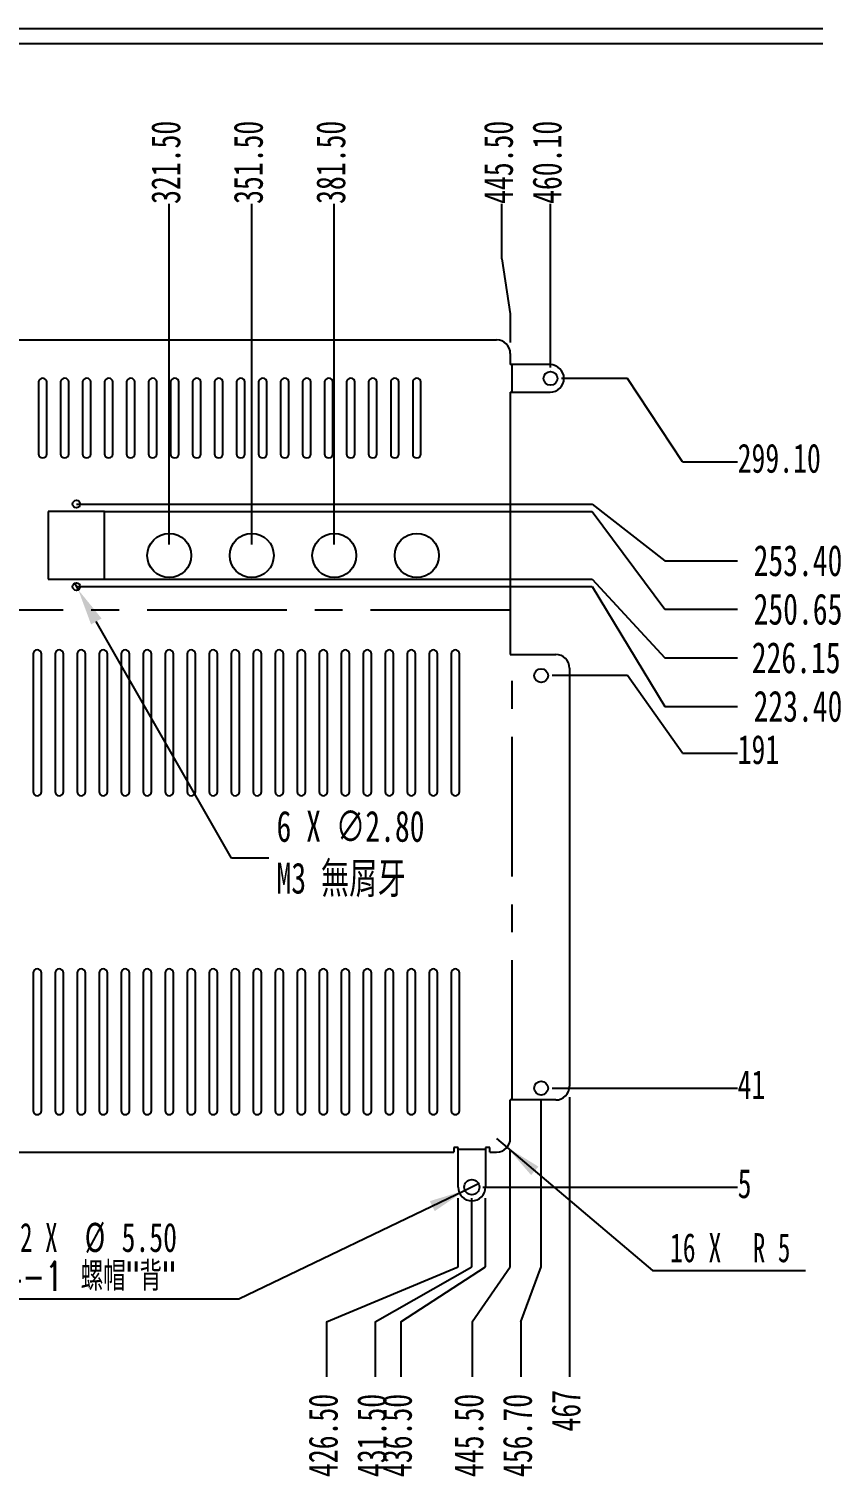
# Model space of a CAD drawing. Header units: millimetres. Extents: x 20 to 1161, y 26 to 820.
# Drawn here: x 481 to 766, y 293 to 820 of the extents above; entities that cross this region are included whole.
import ezdxf

# ---------------------------------------------------------------- set-up
doc = ezdxf.new("R2010")
doc.units = ezdxf.units.MM
doc.header["$LTSCALE"] = 4
doc.header["$PDSIZE"] = -1
doc.linetypes.add('CENTERX2', pattern=[20.32, 12.7, -2.54, 2.54, -2.54])
for name, color, linetype in [('DIM', 102, 'Continuous'), ('SLD-0', 7, 'Continuous'), ('WORK', 6, 'Continuous')]:
    doc.layers.add(name, color=color, linetype=linetype)
doc.styles.add('SLDTEXTSTYLE12', font='TXT', dxfattribs={"width": 0.7})
doc.styles.add('SLDTEXTSTYLE13', font='TXT', dxfattribs={"width": 0.633333})
doc.styles.add('SLDTEXTSTYLE14', font='TXT', dxfattribs={"width": 0.7, "bigfont": 'bigfont'})
doc.styles.add('SLDTEXTSTYLE15', font='TXT', dxfattribs={"width": 0.65})
doc.dimstyles.new('SLDDIMSTYLE1', dxfattribs={"dimtxt": 11.299913, "dimasz": 13.208, "dimexe": 0, "dimexo": 0.0625, "dimgap": 2.824978, "dimtad": 0, "dimtih": 1, "dimtoh": 1, "dimrnd": 1e-09, "dimzin": 4, "dimdsep": 46, "dimtxsty": 'SLDTEXTSTYLE12', "dimblk1": 'NONE', "dimblk2": 'NONE', "dimsah": 1, "dimcen": 0.09, "dimadec": 0, "dimazin": 1, "dimtfac": 1, "dimtofl": 0, "dimtmove": 0, "dimatfit": 3, "dimldrblk": 'NONE', "dimfxl": 1, "dimfrac": 2, "dimtolj": 1, "dimtzin": 12, "dimarcsym": 0})
doc.dimstyles.new('SLDDIMSTYLE2', dxfattribs={"dimtxt": 11.299913, "dimasz": 13.208, "dimexe": 0, "dimexo": 0.0625, "dimgap": 2.824978, "dimtad": 0, "dimtih": 1, "dimtoh": 1, "dimrnd": 1e-09, "dimzin": 12, "dimdsep": 46, "dimtxsty": 'SLDTEXTSTYLE12', "dimblk1": 'NONE', "dimblk2": 'NONE', "dimsah": 1, "dimcen": 0.09, "dimadec": 0, "dimazin": 3, "dimtfac": 1, "dimtofl": 0, "dimtmove": 0, "dimatfit": 3, "dimldrblk": 'NONE', "dimfxl": 1, "dimfrac": 2, "dimtolj": 1, "dimtzin": 12, "dimarcsym": 0})
doc.dimstyles.new('SLDDIMSTYLE3', dxfattribs={"dimtxt": 11.299913, "dimasz": 13.208, "dimexe": 0, "dimexo": 0.0625, "dimgap": 2.824978, "dimtad": 0, "dimtih": 1, "dimtoh": 1, "dimrnd": 1e-09, "dimzin": 4, "dimdsep": 46, "dimtxsty": 'SLDTEXTSTYLE12', "dimblk1": 'NONE', "dimsah": 1, "dimcen": 0, "dimadec": 0, "dimazin": 1, "dimtfac": 1, "dimtmove": 0, "dimatfit": 3, "dimldrblk": 'NONE', "dimfxl": 1, "dimfrac": 2, "dimtolj": 1, "dimtzin": 12, "dimarcsym": 0})
doc.dimstyles.new('SLDDIMSTYLE4', dxfattribs={"dimtxt": 11.299913, "dimasz": 13.208, "dimexe": 0, "dimexo": 0.0625, "dimgap": 2.824978, "dimtad": 0, "dimtih": 1, "dimtoh": 1, "dimrnd": 1e-09, "dimzin": 12, "dimdsep": 46, "dimtxsty": 'SLDTEXTSTYLE12', "dimsah": 1, "dimcen": 0, "dimadec": 0, "dimazin": 3, "dimtfac": 1, "dimtofl": 0, "dimtmove": 0, "dimatfit": 3, "dimfxl": 1, "dimfrac": 2, "dimtolj": 1, "dimtzin": 12, "dimarcsym": 0})
doc.dimstyles.new('SLDDIMSTYLE6', dxfattribs={"dimtxt": 11.299913, "dimasz": 13.208, "dimexe": 0, "dimexo": 0.0625, "dimgap": 2.824978, "dimtad": 0, "dimtih": 1, "dimtoh": 1, "dimrnd": 1e-09, "dimzin": 4, "dimdsep": 46, "dimtxsty": 'SLDTEXTSTYLE12', "dimblk1": 'NONE', "dimsah": 1, "dimcen": 0, "dimadec": 0, "dimazin": 1, "dimtfac": 1, "dimtmove": 0, "dimatfit": 3, "dimldrblk": 'NONE', "dimfxl": 1, "dimfrac": 2, "dimtolj": 1, "dimtzin": 12, "dimarcsym": 0})

# ---------------------------------------------------------------- blocks, each defined once
blk = doc.blocks.new('_D_5')
at = {"layer": 'DIM', "transparency": 16777216}
for p, q in [((636.82, 369.82), (636.82, 394.82)), ((589.05, 349.82), (636.82, 369.82)), ((589.05, 349.82), (589.05, 329.82))]:
    blk.add_line(p, q, dxfattribs=at)
at = {"layer": 'DIM', "transparency": 16777216, "insert": (582.46, 293.39), "char_height": 10.583, "attachment_point": 1, "rotation": 90, "style": 'SLDTEXTSTYLE12'}
blk.add_mtext('426.50', dxfattribs=at)
blk = doc.blocks.new('_None')
blk = doc.blocks.new('_D_6')
at = {"layer": 'DIM', "transparency": 16777216}
for p, q in [((641.82, 369.82), (641.82, 394.82)), ((606.7, 349.82), (641.82, 369.82)), ((606.7, 349.82), (606.7, 329.82))]:
    blk.add_line(p, q, dxfattribs=at)
at = {"layer": 'DIM', "transparency": 16777216, "insert": (600.12, 293.39), "char_height": 10.583, "attachment_point": 1, "rotation": 90, "style": 'SLDTEXTSTYLE12'}
blk.add_mtext('431.50', dxfattribs=at)
blk = doc.blocks.new('_D_7')
at = {"layer": 'DIM', "transparency": 16777216}
for p, q in [((646.82, 369.82), (646.82, 394.82)), ((616, 349.82), (646.82, 369.82)), ((616, 349.82), (616, 329.82))]:
    blk.add_line(p, q, dxfattribs=at)
at = {"layer": 'DIM', "transparency": 16777216, "insert": (609.41, 293.39), "char_height": 10.583, "attachment_point": 1, "rotation": 90, "style": 'SLDTEXTSTYLE12'}
blk.add_mtext('436.50', dxfattribs=at)
blk = doc.blocks.new('_D_8')
at = {"layer": 'DIM', "transparency": 16777216}
for p, q in [((655.82, 369.82), (655.82, 412.52)), ((642.01, 349.82), (655.82, 369.82)), ((642.01, 349.82), (642.01, 329.82))]:
    blk.add_line(p, q, dxfattribs=at)
at = {"layer": 'DIM', "transparency": 16777216, "insert": (635.43, 293.39), "char_height": 10.583, "attachment_point": 1, "rotation": 90, "style": 'SLDTEXTSTYLE12'}
blk.add_mtext('445.50', dxfattribs=at)
blk = doc.blocks.new('_D_9')
at = {"layer": 'DIM', "transparency": 16777216}
for p, q in [((667.02, 369.82), (667.02, 430.82)), ((659.67, 349.82), (667.02, 369.82)), ((659.67, 349.82), (659.67, 329.82))]:
    blk.add_line(p, q, dxfattribs=at)
at = {"layer": 'DIM', "transparency": 16777216, "insert": (653.08, 293.39), "char_height": 10.583, "attachment_point": 1, "rotation": 90, "style": 'SLDTEXTSTYLE12'}
blk.add_mtext('456.70', dxfattribs=at)
blk = doc.blocks.new('_D_10')
at = {"layer": 'DIM', "transparency": 16777216}
blk.add_line((677.32, 431.52), (677.32, 329.82), dxfattribs=at)
at = {"layer": 'DIM', "transparency": 16777216, "insert": (670.74, 309.95), "char_height": 10.583, "attachment_point": 1, "rotation": 90, "style": 'SLDTEXTSTYLE12'}
blk.add_mtext('467', dxfattribs=at)
blk = doc.blocks.new('_D_19')
at = {"layer": 'DIM', "transparency": 16777216}
blk.add_line((645.82, 398.82), (738.47, 398.82), dxfattribs=at)
at = {"layer": 'DIM', "transparency": 16777216, "insert": (738.47, 405.41), "char_height": 10.58, "attachment_point": 1, "style": 'SLDTEXTSTYLE12'}
blk.add_mtext('5', dxfattribs=at)
blk = doc.blocks.new('_D_20')
at = {"layer": 'DIM', "transparency": 16777216}
blk.add_line((671.02, 434.82), (738.47, 434.82), dxfattribs=at)
at = {"layer": 'DIM', "transparency": 16777216, "insert": (738.47, 441.41), "char_height": 10.583, "attachment_point": 1, "style": 'SLDTEXTSTYLE12'}
blk.add_mtext('41', dxfattribs=at)
blk = doc.blocks.new('_D_21')
at = {"layer": 'DIM', "transparency": 16777216}
for p, q in [((698.47, 584.82), (671.02, 584.82)), ((718.47, 556.68), (698.47, 584.82)), ((718.47, 556.68), (738.47, 556.68))]:
    blk.add_line(p, q, dxfattribs=at)
at = {"layer": 'DIM', "transparency": 16777216, "insert": (738.47, 563.26), "char_height": 10.583, "attachment_point": 1, "style": 'SLDTEXTSTYLE12'}
blk.add_mtext('191', dxfattribs=at)
blk = doc.blocks.new('_D_22')
at = {"layer": 'Defpoints', "color": 0, "transparency": 16777216}
for p in [(498.07, 617.22), (738.47, 573.63), (641.82, 393.82)]:
    blk.add_point(p, dxfattribs=at)
at = {"layer": 'DIM', "color": 0, "lineweight": -2, "transparency": 16777216}
for p, q in [((498.14, 617.22), (685.63, 617.22)), ((685.63, 617.22), (712.05, 573.63)), ((712.05, 573.63), (738.47, 573.63))]:
    blk.add_line(p, q, dxfattribs=at)
at = {"layer": 'DIM', "color": 0, "transparency": 16777216, "insert": (760.41, 573.63), "char_height": 11.3, "attachment_point": 5, "style": 'SLDTEXTSTYLE12'}
blk.add_mtext('\\A1;223.40', dxfattribs=at)
blk = doc.blocks.new('_D_23')
at = {"layer": 'Defpoints', "color": 0, "transparency": 16777216}
for p in [(508.32, 619.97), (738.47, 591.29), (641.82, 393.82)]:
    blk.add_point(p, dxfattribs=at)
at = {"layer": 'DIM', "color": 0, "lineweight": -2, "transparency": 16777216}
for p, q in [((508.39, 619.97), (685.63, 619.97)), ((685.63, 619.97), (712.05, 591.29)), ((712.05, 591.29), (738.47, 591.29))]:
    blk.add_line(p, q, dxfattribs=at)
at = {"layer": 'DIM', "color": 0, "transparency": 16777216, "insert": (759.75, 591.29), "char_height": 11.3, "attachment_point": 5, "style": 'SLDTEXTSTYLE12'}
blk.add_mtext('\\A1;226.15', dxfattribs=at)
blk = doc.blocks.new('_D_24')
at = {"layer": 'Defpoints', "color": 0, "transparency": 16777216}
for p in [(508.32, 644.47), (738.47, 608.94), (641.82, 393.82)]:
    blk.add_point(p, dxfattribs=at)
at = {"layer": 'DIM', "color": 0, "lineweight": -2, "transparency": 16777216}
for p, q in [((508.39, 644.47), (685.63, 644.47)), ((685.63, 644.47), (712.05, 608.94)), ((712.05, 608.94), (738.47, 608.94))]:
    blk.add_line(p, q, dxfattribs=at)
at = {"layer": 'DIM', "color": 0, "transparency": 16777216, "insert": (760.41, 608.94), "char_height": 11.3, "attachment_point": 5, "style": 'SLDTEXTSTYLE12'}
blk.add_mtext('\\A1;250.65', dxfattribs=at)
blk = doc.blocks.new('_D_25')
at = {"layer": 'Defpoints', "color": 0, "transparency": 16777216}
for p in [(498.07, 647.22), (738.47, 626.6), (641.82, 393.82)]:
    blk.add_point(p, dxfattribs=at)
at = {"layer": 'DIM', "color": 0, "lineweight": -2, "transparency": 16777216}
for p, q in [((498.14, 647.22), (685.63, 647.22)), ((685.63, 647.22), (712.05, 626.6)), ((712.05, 626.6), (738.47, 626.6))]:
    blk.add_line(p, q, dxfattribs=at)
at = {"layer": 'DIM', "color": 0, "transparency": 16777216, "insert": (760.41, 626.6), "char_height": 11.3, "attachment_point": 5, "style": 'SLDTEXTSTYLE12'}
blk.add_mtext('\\A1;253.40', dxfattribs=at)
blk = doc.blocks.new('_D_27')
at = {"layer": 'DIM', "transparency": 16777216}
for p, q in [((698.47, 692.92), (674.42, 692.92)), ((718.47, 662.61), (698.47, 692.92)), ((718.47, 662.61), (738.47, 662.61))]:
    blk.add_line(p, q, dxfattribs=at)
at = {"layer": 'DIM', "transparency": 16777216, "insert": (738.47, 669.2), "char_height": 10.583, "attachment_point": 1, "style": 'SLDTEXTSTYLE12'}
blk.add_mtext('299.10', dxfattribs=at)
blk = doc.blocks.new('_D_40')
at = {"layer": 'DIM', "transparency": 16777216}
blk.add_line((531.82, 632.52), (531.82, 756.37), dxfattribs=at)
at = {"layer": 'DIM', "transparency": 16777216, "insert": (525.24, 756.37), "char_height": 10.583, "attachment_point": 1, "rotation": 90, "style": 'SLDTEXTSTYLE12'}
blk.add_mtext('321.50', dxfattribs=at)
blk = doc.blocks.new('_D_41')
at = {"layer": 'DIM', "transparency": 16777216}
blk.add_line((561.82, 632.52), (561.82, 756.37), dxfattribs=at)
at = {"layer": 'DIM', "transparency": 16777216, "insert": (555.24, 756.37), "char_height": 10.583, "attachment_point": 1, "rotation": 90, "style": 'SLDTEXTSTYLE12'}
blk.add_mtext('351.50', dxfattribs=at)
blk = doc.blocks.new('_D_42')
at = {"layer": 'DIM', "transparency": 16777216}
blk.add_line((591.82, 632.52), (591.82, 756.37), dxfattribs=at)
at = {"layer": 'DIM', "transparency": 16777216, "insert": (585.24, 756.37), "char_height": 10.583, "attachment_point": 1, "rotation": 90, "style": 'SLDTEXTSTYLE12'}
blk.add_mtext('381.50', dxfattribs=at)
blk = doc.blocks.new('_D_43')
at = {"layer": 'DIM', "transparency": 16777216}
for p, q in [((652.77, 736.37), (652.77, 756.37)), ((652.77, 736.37), (655.82, 716.37)), ((655.82, 716.37), (655.82, 705.92))]:
    blk.add_line(p, q, dxfattribs=at)
at = {"layer": 'DIM', "transparency": 16777216, "insert": (646.18, 756.37), "char_height": 10.583, "attachment_point": 1, "rotation": 90, "style": 'SLDTEXTSTYLE12'}
blk.add_mtext('445.50', dxfattribs=at)
blk = doc.blocks.new('_D_44')
at = {"layer": 'DIM', "transparency": 16777216}
blk.add_line((670.42, 696.92), (670.42, 756.37), dxfattribs=at)
at = {"layer": 'DIM', "transparency": 16777216, "insert": (663.84, 756.37), "char_height": 10.583, "attachment_point": 1, "rotation": 90, "style": 'SLDTEXTSTYLE12'}
blk.add_mtext('460.10', dxfattribs=at)
blk = doc.blocks.new('_D_45')
at = {"layer": 'WORK', "transparency": 16777216}
for p, q in [((639.35, 397.63), (557.1, 358.08)), ((644.3, 400.01), (639.35, 397.63)), ((557.1, 358.08), (464.48, 358.08))]:
    blk.add_line(p, q, dxfattribs=at)
blk.add_solid([(639.35, 397.63), (626.56, 393.73), (628.32, 390.07)], dxfattribs=at)
at = {"layer": 'WORK', "transparency": 16777216, "char_height": 10.583, "attachment_point": 1}
for s, insert, style in [('2 X', (477.56, 385.83), 'SLDTEXTSTYLE13'), ('%%c', (501.08, 385.83), 'SLDTEXTSTYLE12'), ('5.50', (514.49, 385.83), 'SLDTEXTSTYLE12'), ('M4-1 螺帽"背"', (464.48, 371.72), 'SLDTEXTSTYLE14')]:
    blk.add_mtext(s, dxfattribs=dict(at, insert=insert, style=style))
blk = doc.blocks.new('_D_46')
at = {"layer": 'WORK', "transparency": 16777216}
for p, q in [((650.82, 416.52), (654.64, 413.28)), ((654.64, 413.28), (707.48, 368.45)), ((707.48, 368.45), (763.1, 368.45))]:
    blk.add_line(p, q, dxfattribs=at)
blk.add_solid([(654.64, 413.28), (663.39, 403.19), (666.02, 406.29)], dxfattribs=at)
at = {"layer": 'WORK', "transparency": 16777216, "char_height": 10.583, "attachment_point": 1}
for s, insert, style in [('16 X', (713.83, 382.09), 'SLDTEXTSTYLE15'), ('R 5', (743.97, 382.09), 'SLDTEXTSTYLE13')]:
    blk.add_mtext(s, dxfattribs=dict(at, insert=insert, style=style))
blk = doc.blocks.new('_D_48')
at = {"layer": 'Defpoints', "color": 0, "transparency": 16777216}
for p in [(497.38, 618.44), (498.77, 616)]:
    blk.add_point(p, dxfattribs=at)
at = {"layer": 'WORK', "color": 0, "lineweight": -2, "transparency": 16777216}
for p, q in [((497.38, 618.44), (498.77, 616)), ((554.41, 518.43), (505.31, 604.53)), ((568, 518.43), (554.41, 518.43))]:
    blk.add_line(p, q, dxfattribs=at)
at = {"layer": 'WORK', "color": 0, "transparency": 16777216}
blk.add_solid([(507.22, 605.62), (503.4, 603.44), (498.77, 616)], dxfattribs=at)
at = {"layer": 'WORK', "color": 0, "transparency": 16777216, "insert": (570.83, 535.7), "char_height": 11.2999, "attachment_point": 1, "style": 'SLDTEXTSTYLE12'}
blk.add_mtext('\\A1;6 X ∅2.80\\PM3 無屑牙', dxfattribs=at)

msp = doc.modelspace()

# ---------------------------------------------------------------- linework, layer by layer
at = {"color": 7, "linetype": 'CENTERX2'}
for p, q in [((656.474, 687.919), (656.474, 697.919)), ((655.824, 608.669), (231.824, 608.669)), ((656.474, 430.519), (656.474, 592.519)), ((636.824, 412.669), (646.824, 412.669))]:
    msp.add_line(p, q, dxfattribs=at)
at = {"layer": 'DIM'}
msp.add_point((641.824, 393.819), dxfattribs=at)
at = {"layer": 'SLD-0'}
for p, q in [((1160.997, 820), (20, 820)), ((1155.615, 814.618), (25.382, 814.618))]:
    msp.add_line(p, q, dxfattribs=at)
at = {"layer": 'SLD-0', "linetype": 'Continuous', "lineweight": 25}
for p, q in [((236.824, 706.919), (650.824, 706.919)), ((655.824, 701.919), (655.824, 697.919)), ((670.324, 697.919), (655.824, 697.919)), ((484.324, 691.519), (484.324, 665.519)), ((487.324, 665.519), (487.324, 691.519)), ((492.324, 691.519), (492.324, 665.519)), ((495.324, 665.519), (495.324, 691.519)), ((500.324, 691.519), (500.324, 665.519)), ((503.324, 665.519), (503.324, 691.519)), ((508.324, 691.519), (508.324, 665.519)), ((511.324, 665.519), (511.324, 691.519)), ((516.324, 691.519), (516.324, 665.519)), ((519.324, 665.519), (519.324, 691.519)), ((524.324, 691.519), (524.324, 665.519)), ((527.324, 665.519), (527.324, 691.519)), ((532.324, 691.519), (532.324, 665.519)), ((535.324, 665.519), (535.324, 691.519)), ((540.324, 691.519), (540.324, 665.519)), ((543.324, 665.519), (543.324, 691.519)), ((548.324, 691.519), (548.324, 665.519)), ((551.324, 665.519), (551.324, 691.519)), ((556.324, 691.519), (556.324, 665.519)), ((559.324, 665.519), (559.324, 691.519)), ((564.324, 691.519), (564.324, 665.519)), ((567.324, 665.519), (567.324, 691.519)), ((572.324, 691.519), (572.324, 665.519)), ((575.324, 665.519), (575.324, 691.519)), ((580.324, 691.519), (580.324, 665.519)), ((583.324, 665.519), (583.324, 691.519)), ((588.324, 691.519), (588.324, 665.519)), ((591.324, 665.519), (591.324, 691.519)), ((596.324, 691.519), (596.324, 665.519)), ((599.324, 665.519), (599.324, 691.519)), ((604.324, 691.519), (604.324, 665.519)), ((607.324, 665.519), (607.324, 691.519)), ((612.324, 691.519), (612.324, 665.519)), ((615.324, 665.519), (615.324, 691.519)), ((620.324, 691.519), (620.324, 665.519)), ((623.324, 665.519), (623.324, 691.519)), ((655.824, 687.919), (670.324, 687.919)), ((655.824, 687.919), (655.824, 592.519)), ((508.324, 644.469), (487.824, 644.469)), ((487.824, 644.469), (487.824, 619.969)), ((508.324, 619.969), (508.324, 644.469)), ((487.824, 619.969), (508.324, 619.969)), ((482.324, 592.669), (482.324, 542.669)), ((485.324, 542.669), (485.324, 592.669)), ((490.324, 592.669), (490.324, 542.669)), ((493.324, 542.669), (493.324, 592.669)), ((498.324, 592.669), (498.324, 542.669)), ((501.324, 542.669), (501.324, 592.669)), ((506.324, 592.669), (506.324, 542.669)), ((509.324, 542.669), (509.324, 592.669)), ((514.324, 592.669), (514.324, 542.669)), ((517.324, 542.669), (517.324, 592.669)), ((522.324, 592.669), (522.324, 542.669)), ((525.324, 542.669), (525.324, 592.669)), ((530.324, 592.669), (530.324, 542.669)), ((533.324, 542.669), (533.324, 592.669)), ((538.324, 592.669), (538.324, 542.669)), ((541.324, 542.669), (541.324, 592.669)), ((546.324, 592.669), (546.324, 542.669)), ((549.324, 542.669), (549.324, 592.669)), ((554.324, 592.669), (554.324, 542.669)), ((557.324, 542.669), (557.324, 592.669)), ((562.324, 592.669), (562.324, 542.669)), ((565.324, 542.669), (565.324, 592.669)), ((570.324, 592.669), (570.324, 542.669)), ((573.324, 542.669), (573.324, 592.669)), ((578.324, 592.669), (578.324, 542.669)), ((581.324, 542.669), (581.324, 592.669)), ((586.324, 592.669), (586.324, 542.669)), ((589.324, 542.669), (589.324, 592.669)), ((594.324, 592.669), (594.324, 542.669)), ((597.324, 542.669), (597.324, 592.669)), ((602.324, 592.669), (602.324, 542.669)), ((605.324, 542.669), (605.324, 592.669)), ((610.324, 592.669), (610.324, 542.669)), ((613.324, 542.669), (613.324, 592.669)), ((618.324, 592.669), (618.324, 542.669)), ((621.324, 542.669), (621.324, 592.669)), ((626.324, 592.669), (626.324, 542.669)), ((629.324, 542.669), (629.324, 592.669)), ((634.324, 592.669), (634.324, 542.669)), ((637.324, 542.669), (637.324, 592.669)), ((655.824, 592.519), (672.324, 592.519)), ((677.324, 587.519), (677.324, 435.519)), ((482.324, 476.669), (482.324, 426.669)), ((485.324, 426.669), (485.324, 476.669)), ((490.324, 476.669), (490.324, 426.669)), ((493.324, 426.669), (493.324, 476.669)), ((498.324, 476.669), (498.324, 426.669)), ((501.324, 426.669), (501.324, 476.669)), ((506.324, 476.669), (506.324, 426.669)), ((509.324, 426.669), (509.324, 476.669)), ((514.324, 476.669), (514.324, 426.669)), ((517.324, 426.669), (517.324, 476.669)), ((522.324, 476.669), (522.324, 426.669)), ((525.324, 426.669), (525.324, 476.669)), ((530.324, 476.669), (530.324, 426.669)), ((533.324, 426.669), (533.324, 476.669)), ((538.324, 476.669), (538.324, 426.669)), ((541.324, 426.669), (541.324, 476.669)), ((546.324, 476.669), (546.324, 426.669)), ((549.324, 426.669), (549.324, 476.669)), ((554.324, 476.669), (554.324, 426.669)), ((557.324, 426.669), (557.324, 476.669)), ((562.324, 476.669), (562.324, 426.669)), ((565.324, 426.669), (565.324, 476.669)), ((570.324, 476.669), (570.324, 426.669)), ((573.324, 426.669), (573.324, 476.669)), ((578.324, 476.669), (578.324, 426.669)), ((581.324, 426.669), (581.324, 476.669)), ((586.324, 476.669), (586.324, 426.669)), ((589.324, 426.669), (589.324, 476.669)), ((594.324, 476.669), (594.324, 426.669)), ((597.324, 426.669), (597.324, 476.669)), ((602.324, 476.669), (602.324, 426.669)), ((605.324, 426.669), (605.324, 476.669)), ((610.324, 476.669), (610.324, 426.669)), ((613.324, 426.669), (613.324, 476.669)), ((618.324, 476.669), (618.324, 426.669)), ((621.324, 426.669), (621.324, 476.669)), ((626.324, 476.669), (626.324, 426.669)), ((629.324, 426.669), (629.324, 476.669)), ((634.324, 476.669), (634.324, 426.669)), ((637.324, 426.669), (637.324, 476.669)), ((672.324, 430.519), (655.824, 430.519)), ((655.824, 416.519), (655.824, 430.519)), ((252.324, 411.519), (635.324, 411.519)), ((636.824, 413.169), (635.324, 413.169)), ((635.324, 413.169), (635.324, 411.519)), ((636.824, 398.819), (636.824, 413.169)), ((648.324, 413.169), (646.824, 413.169)), ((646.824, 413.169), (646.824, 398.819)), ((648.324, 411.519), (648.324, 413.169)), ((648.324, 411.519), (650.824, 411.519))]:
    msp.add_line(p, q, dxfattribs=at)
for centre, radius in [((670.424, 692.919), 2.5), ((498.074, 647.219), 1.4), ((531.824, 628.519), 8), ((561.824, 628.519), 8), ((591.824, 628.519), 8), ((621.824, 628.519), 8), ((498.074, 617.219), 1.4), ((667.024, 584.819), 2.5), ((667.024, 434.819), 2.5), ((641.824, 398.819), 2.75)]:
    msp.add_circle(centre, radius, dxfattribs=at)
for centre, radius, start, end in [((650.824, 701.919), 5, 0, 90), ((670.324, 692.919), 5, 270, 90), ((485.824, 691.519), 1.5, 0, 180), ((493.824, 691.519), 1.5, 0, 180), ((501.824, 691.519), 1.5, 0, 180), ((509.824, 691.519), 1.5, 0, 180), ((517.824, 691.519), 1.5, 0, 180), ((525.824, 691.519), 1.5, 0, 180), ((533.824, 691.519), 1.5, 0, 180), ((541.824, 691.519), 1.5, 0, 180), ((549.824, 691.519), 1.5, 0, 180), ((557.824, 691.519), 1.5, 0, 180), ((565.824, 691.519), 1.5, 0, 180), ((573.824, 691.519), 1.5, 0, 180), ((581.824, 691.519), 1.5, 0, 180), ((589.824, 691.519), 1.5, 0, 180), ((597.824, 691.519), 1.5, 0, 180), ((605.824, 691.519), 1.5, 0, 180), ((613.824, 691.519), 1.5, 0, 180), ((621.824, 691.519), 1.5, 0, 180), ((485.824, 665.519), 1.5, 180, 0), ((493.824, 665.519), 1.5, 180, 0), ((501.824, 665.519), 1.5, 180, 0), ((509.824, 665.519), 1.5, 180, 0), ((517.824, 665.519), 1.5, 180, 0), ((525.824, 665.519), 1.5, 180, 0), ((533.824, 665.519), 1.5, 180, 0), ((541.824, 665.519), 1.5, 180, 0), ((549.824, 665.519), 1.5, 180, 0), ((557.824, 665.519), 1.5, 180, 0), ((565.824, 665.519), 1.5, 180, 0), ((573.824, 665.519), 1.5, 180, 0), ((581.824, 665.519), 1.5, 180, 0), ((589.824, 665.519), 1.5, 180, 0), ((597.824, 665.519), 1.5, 180, 0), ((605.824, 665.519), 1.5, 180, 0), ((613.824, 665.519), 1.5, 180, 0), ((621.824, 665.519), 1.5, 180, 0), ((483.824, 592.669), 1.5, 0, 180), ((491.824, 592.669), 1.5, 0, 180), ((499.824, 592.669), 1.5, 0, 180), ((507.824, 592.669), 1.5, 0, 180), ((515.824, 592.669), 1.5, 0, 180), ((523.824, 592.669), 1.5, 0, 180), ((531.824, 592.669), 1.5, 0, 180), ((539.824, 592.669), 1.5, 0, 180), ((547.824, 592.669), 1.5, 0, 180), ((555.824, 592.669), 1.5, 0, 180), ((563.824, 592.669), 1.5, 0, 180), ((571.824, 592.669), 1.5, 0, 180), ((579.824, 592.669), 1.5, 0, 180), ((587.824, 592.669), 1.5, 0, 180), ((595.824, 592.669), 1.5, 0, 180), ((603.824, 592.669), 1.5, 0, 180), ((611.824, 592.669), 1.5, 0, 180), ((619.824, 592.669), 1.5, 0, 180), ((627.824, 592.669), 1.5, 0, 180), ((635.824, 592.669), 1.5, 0, 180), ((672.324, 587.519), 5, 0, 90), ((483.824, 542.669), 1.5, 180, 0), ((491.824, 542.669), 1.5, 180, 0), ((499.824, 542.669), 1.5, 180, 0), ((507.824, 542.669), 1.5, 180, 0), ((515.824, 542.669), 1.5, 180, 0), ((523.824, 542.669), 1.5, 180, 0), ((531.824, 542.669), 1.5, 180, 0), ((539.824, 542.669), 1.5, 180, 0), ((547.824, 542.669), 1.5, 180, 0), ((555.824, 542.669), 1.5, 180, 0), ((563.824, 542.669), 1.5, 180, 0), ((571.824, 542.669), 1.5, 180, 0), ((579.824, 542.669), 1.5, 180, 0), ((587.824, 542.669), 1.5, 180, 0), ((595.824, 542.669), 1.5, 180, 0), ((603.824, 542.669), 1.5, 180, 0), ((611.824, 542.669), 1.5, 180, 0), ((619.824, 542.669), 1.5, 180, 0), ((627.824, 542.669), 1.5, 180, 0), ((635.824, 542.669), 1.5, 180, 0), ((483.824, 476.669), 1.5, 0, 180), ((491.824, 476.669), 1.5, 0, 180), ((499.824, 476.669), 1.5, 0, 180), ((507.824, 476.669), 1.5, 0, 180), ((515.824, 476.669), 1.5, 0, 180), ((523.824, 476.669), 1.5, 0, 180), ((531.824, 476.669), 1.5, 0, 180), ((539.824, 476.669), 1.5, 0, 180), ((547.824, 476.669), 1.5, 0, 180), ((555.824, 476.669), 1.5, 0, 180), ((563.824, 476.669), 1.5, 0, 180), ((571.824, 476.669), 1.5, 0, 180), ((579.824, 476.669), 1.5, 0, 180), ((587.824, 476.669), 1.5, 0, 180), ((595.824, 476.669), 1.5, 0, 180), ((603.824, 476.669), 1.5, 0, 180), ((611.824, 476.669), 1.5, 0, 180), ((619.824, 476.669), 1.5, 0, 180), ((627.824, 476.669), 1.5, 0, 180), ((635.824, 476.669), 1.5, 0, 180), ((672.324, 435.519), 5, 270, 0), ((483.824, 426.669), 1.5, 180, 0), ((491.824, 426.669), 1.5, 180, 0), ((499.824, 426.669), 1.5, 180, 0), ((507.824, 426.669), 1.5, 180, 0), ((515.824, 426.669), 1.5, 180, 0), ((523.824, 426.669), 1.5, 180, 0), ((531.824, 426.669), 1.5, 180, 0), ((539.824, 426.669), 1.5, 180, 0), ((547.824, 426.669), 1.5, 180, 0), ((555.824, 426.669), 1.5, 180, 0), ((563.824, 426.669), 1.5, 180, 0), ((571.824, 426.669), 1.5, 180, 0), ((579.824, 426.669), 1.5, 180, 0), ((587.824, 426.669), 1.5, 180, 0), ((595.824, 426.669), 1.5, 180, 0), ((603.824, 426.669), 1.5, 180, 0), ((611.824, 426.669), 1.5, 180, 0), ((619.824, 426.669), 1.5, 180, 0), ((627.824, 426.669), 1.5, 180, 0), ((635.824, 426.669), 1.5, 180, 0), ((650.824, 416.519), 5, 270, 0), ((641.824, 398.819), 5, 180, 0)]:
    msp.add_arc(centre, radius, start, end, dxfattribs=at)

# ---------------------------------------------------------------- dimensions: what is measured, and where the dimension line sits
at = {"layer": 'DIM'}
for feature_location, offset, dtype, origin, dimstyle, picture, middle in [((531.824, 628.519), (0, 127.854), 1, (210.324, 587.519), 'SLDDIMSTYLE1', '_D_40', (531.824, 774.59)), ((561.824, 628.519), (0, 127.854), 1, (210.324, 587.519), 'SLDDIMSTYLE1', '_D_41', (561.824, 774.59)), ((591.824, 628.519), (0, 127.854), 1, (210.324, 587.519), 'SLDDIMSTYLE1', '_D_42', (591.824, 774.59)), ((655.824, 701.919), (-3.055, 54.454), 1, (210.324, 587.519), 'SLDDIMSTYLE1', '_D_43', (652.768, 774.59)), ((670.424, 692.919), (0, 63.454), 1, (210.324, 587.519), 'SLDDIMSTYLE1', '_D_44', (670.424, 774.59)), ((670.424, 692.919), (68.043, -30.311), 0, (641.824, 393.819), 'SLDDIMSTYLE1', '_D_27', (756.683, 662.609)), ((498.074, 647.219), (240.393, -20.621), 0, (641.824, 393.819), 'SLDDIMSTYLE1', '_D_25', (760.407, 626.598)), ((508.324, 644.469), (230.143, -35.527), 0, (641.824, 393.819), 'SLDDIMSTYLE2', '_D_24', (760.407, 608.943)), ((498.074, 617.219), (240.393, -43.588), 0, (641.824, 393.819), 'SLDDIMSTYLE1', '_D_22', (760.407, 573.632)), ((508.324, 619.969), (230.143, -28.682), 0, (641.824, 393.819), 'SLDDIMSTYLE2', '_D_23', (759.748, 591.287)), ((667.024, 584.819), (71.443, -28.143), 0, (641.824, 393.819), 'SLDDIMSTYLE2', '_D_21', (748.403, 556.676)), ((667.024, 434.819), (71.443, 0), 0, (641.824, 393.819), 'SLDDIMSTYLE2', '_D_20', (745.091, 434.819)), ((636.824, 398.819), (-47.777, -69), 1, (210.324, 435.519), 'SLDDIMSTYLE1', '_D_5', (589.047, 311.602)), ((641.824, 398.819), (-35.121, -69), 1, (210.324, 435.519), 'SLDDIMSTYLE1', '_D_6', (606.702, 311.602)), ((646.824, 398.819), (-30.825, -69), 1, (210.324, 435.519), 'SLDDIMSTYLE1', '_D_7', (615.999, 311.602)), ((655.824, 416.519), (-13.811, -86.7), 1, (210.324, 435.519), 'SLDDIMSTYLE1', '_D_8', (642.013, 311.602)), ((667.024, 434.819), (-7.355, -105), 1, (210.324, 435.519), 'SLDDIMSTYLE1', '_D_9', (659.668, 311.602)), ((677.324, 435.519), (0, -105.7), 1, (210.324, 435.519), 'SLDDIMSTYLE2', '_D_10', (677.324, 319.883)), ((641.824, 398.819), (96.643, 0), 0, (641.824, 393.819), 'SLDDIMSTYLE2', '_D_19', (741.779, 398.819))]:
    dim = msp.add_ordinate_dim(feature_location=feature_location, offset=offset, dtype=dtype, origin=origin, dimstyle=dimstyle, dxfattribs=at)
    dim.commit()
    dim.dimension.update_dxf_attribs({"geometry": picture, "text_midpoint": middle})
at = {"layer": 'WORK'}
for p1, p2, text, dimstyle, picture, middle in [((497.38, 618.436), (498.767, 616.003), '6 X <>\\PM3 無屑牙', 'SLDDIMSTYLE6', '_D_48', (601.806, 518.434)), ((644.302, 400.011), (639.345, 397.628), '2 X <>\\PM4-1 螺帽"背"', 'SLDDIMSTYLE3', '_D_45', (507.616, 373.591))]:
    dim = msp.add_diameter_dim_2p(p1=p1, p2=p2, text=text, dimstyle=dimstyle, dxfattribs=at)
    dim.commit()
    dim.dimension.update_dxf_attribs({"geometry": picture, "text_midpoint": middle, "dimtype": 163})
dim = msp.add_radius_dim(center=(650.824, 416.519), mpoint=(654.636, 413.285), text='16 X R <>', dimstyle='SLDDIMSTYLE4', dxfattribs=at)
dim.commit()
dim.dimension.update_dxf_attribs({"geometry": '_D_46', "text_midpoint": (738.466, 375.507), "dimtype": 164})

doc.saveas('drawing.dxf')
